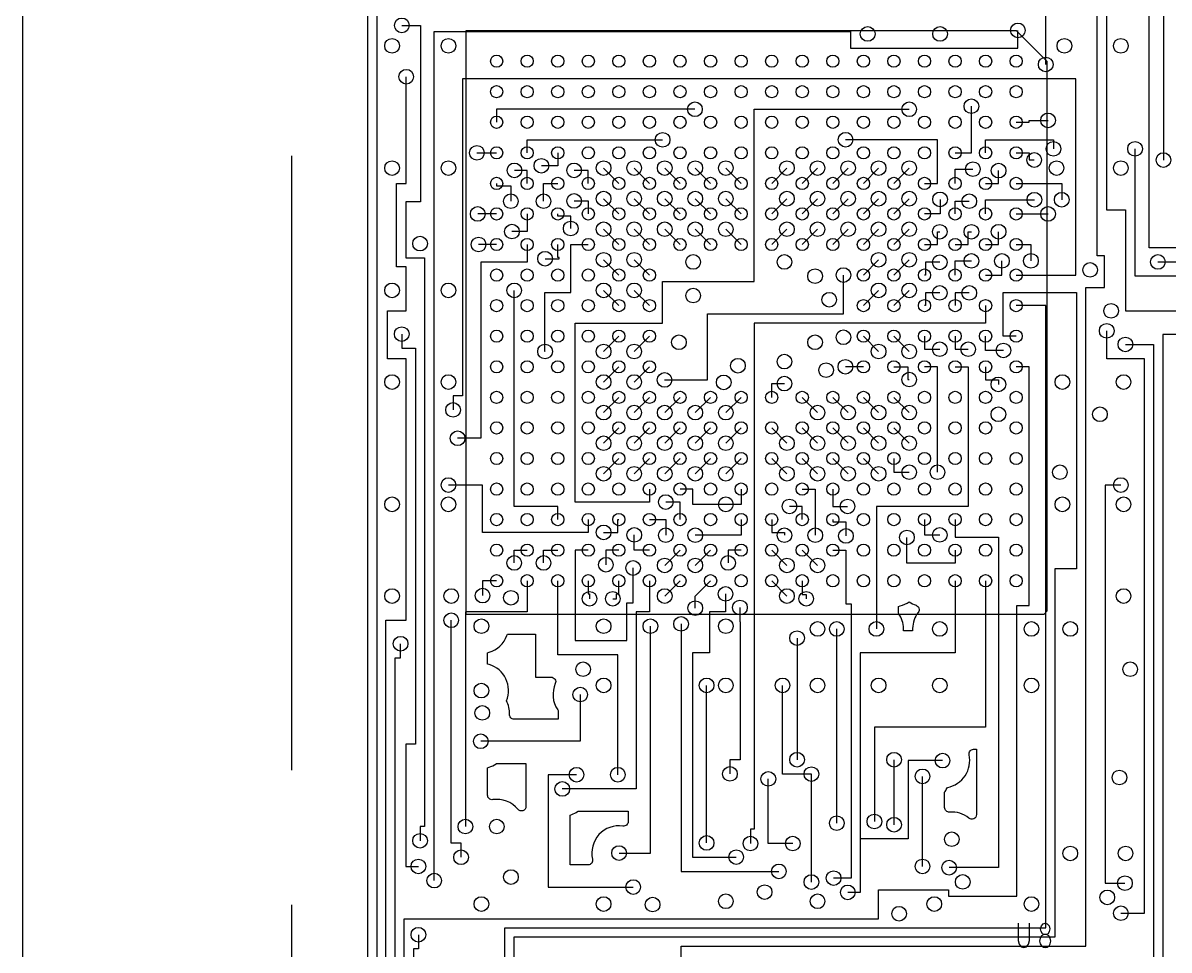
# Model space of a CAD drawing. Extents: x -56 to 56, y -64 to 41.
# Drawn here: x -55 to -17.5, y -13.58 to 16.75 of the extents above; entities that cross this region are included whole.
import ezdxf

# ---------------------------------------------------------------- set-up
doc = ezdxf.new("R2010")
doc.units = 0
doc.layers.get('0').update_dxf_attribs({"linetype": 'CONTINUOUS'})
doc.layers.add('art', color=5, linetype='CONTINUOUS')
doc.layers.add('tap', color=9, linetype='CONTINUOUS')

# ---------------------------------------------------------------- blocks, each defined once
blk = doc.blocks.new('D12')
blk.add_circle((0, 0), 0.2)
blk = doc.blocks.new('D13')
blk.add_circle((0, 0), 0.24)

msp = doc.modelspace()

# ---------------------------------------------------------------- linework, layer by layer
at = {"layer": 'art', "color": 3}
for points in [[(-55, 40), (55, 40), (55, -60), (-55, -60), (-55, 40)], [(-26.62, 31.73), (-26.62, 30.1172), (-19.383, 30.1172), (-19.383, 20.395), (-19.5416, 20.395), (-19.5416, 10.6344), (-18.9284, 10.6344), (-18.9284, 7.325), (-16.0033, 7.325), (-16.0033, 5.933)], [(-20.27, 31.73), (-20.27, 30.7172), (-17.6816, 30.7172), (-17.6816, 12.2625)], [(-10.5, 5.5), (-11.075, 5.5), (-11.075, 4.075), (-14.3934, 4.075), (-14.3934, 9.395), (-18.1466, 9.395), (-18.1466, 29.3522)], [(-19.848, 27.4322), (-19.848, 28.452), (-38.7239, 28.452), (-39.767, 27.4089), (-39.767, 22.7958), (-43.725, 18.8378), (-43.725, -36.3884), (-42.4889, -36.3884)], [(-33.465, -13.9517), (-33.465, -13.4584), (-20.2228, -13.4584), (-20.2228, 8.0956), (-19.6131, 8.0956), (-19.6131, 9.1344), (-19.848, 9.1344), (-19.848, 23.65)], [(-21.535, 15.39), (-21.535, 17.5416), (-43.425, 17.5416), (-43.425, -35.3884), (-42.4889, -35.3884)], [(-42.6015, 16.6694), (-41.9934, 16.6694), (-41.9934, 10.895), (-42.4716, 10.895), (-42.4716, 9.065), (-41.8584, 9.065), (-41.8584, -9.5416), (-42.0066, -9.5416), (-42.0066, -10.0066)], [(-41.5416, -11.3116), (-41.5416, 16.465), (-27.9249, 16.465), (-27.9249, 15.925), (-22.4455, 15.925), (-22.4455, 16.5044)], [(-39.5, -27.5), (-40.3116, -27.5), (-40.3116, -28.1369), (-41.5416, -28.1369), (-41.5416, -27.31), (-43.125, -27.31), (-43.125, -2.7934), (-42.4584, -2.7934), (-42.4584, 5.765), (-43.0716, 5.765), (-43.0716, 7.3344), (-42.4584, 7.3344), (-42.4584, 8.765), (-42.7716, 8.765), (-42.7716, 11.495), (-42.4584, 11.495), (-42.4584, 14.99)], [(-22.5, 8.5), (-20.5463, 8.5), (-20.5463, 14.925), (-40.6116, 14.925), (-40.6116, 4.555), (-40.9266, 4.555), (-40.9266, 4.09)], [(-33.01, 13.925), (-39.5, 13.925), (-39.5, 13.5)], [(-34.5, 1.5), (-34.5, 1.075), (-36.925, 1.075), (-36.925, 6.925), (-34.075, 6.925), (-34.075, 8.295), (-31.075, 8.295), (-31.075, 13.925), (-26, 13.925)], [(-24.5, 12.5), (-23.9649, 12.5), (-23.9649, 14.025)], [(-22.5, 13.5), (-22.075, 13.5), (-22.075, 13.56), (-21.4591, 13.56)], [(-38.5, 12.5), (-38.5, 12.925), (-34.07, 12.925)], [(-25.5, 11.5), (-25.075, 11.5), (-25.075, 12.93), (-28.0828, 12.93)], [(-23.5, 12.5), (-23.5, 12.925), (-21.28, 12.925), (-21.28, 12.63)], [(-40.1466, 12.5), (-39.5, 12.5)], [(-37.5, 12.5), (-37.5, 12.075), (-38.035, 12.075)], [(-22.5, 12.5), (-22.075, 12.5), (-22.075, 12.265), (-21.91, 12.265)], [(-11.4824, -9.4117), (-11.4824, -6.9265), (-12.535, -6.9265), (-12.535, -3.9349), (-14.9934, -3.9349), (-14.9934, 8.465), (-18.6116, 8.465), (-18.6116, 12.63)], [(-38.5, 11.5), (-38.5, 11.925), (-38.9172, 11.925)], [(-36.5, 11.5), (-36.5, 11.925), (-36.9639, 11.925)], [(-36, 12), (-35.5, 11.5)], [(-35, 12), (-34.5, 11.5)], [(-34, 12), (-33.5, 11.5)], [(-33, 12), (-32.5, 11.5)], [(-32, 12), (-31.5, 11.5)], [(-30, 12), (-30.5, 11.5)], [(-29, 12), (-29.5, 11.5)], [(-28, 12), (-28.5, 11.5)], [(-27, 12), (-27.5, 11.5)], [(-26, 12), (-26.5, 11.5)], [(-24.5, 11.5), (-24.5, 11.965), (-23.9172, 11.965)], [(-23.5, 11.5), (-23.075, 11.5), (-23.075, 11.9172)], [(-39.5, 11.5), (-39.5, 11.425), (-39.035, 11.425), (-39.035, 10.9172)], [(-37.965, 10.9172), (-37.965, 11.5), (-37.5, 11.5)], [(-22.5, 11.5), (-21.0113, 11.5), (-21.0113, 10.965)], [(-36.9649, 10.925), (-36.5, 10.925), (-36.5, 10.5)], [(-36, 11), (-35.5, 10.5)], [(-35, 11), (-34.5, 10.5)], [(-34, 11), (-33.5, 10.5)], [(-33, 11), (-32.5, 10.5)], [(-32, 11), (-31.5, 10.5)], [(-30, 11), (-30.5, 10.5)], [(-29, 11), (-29.5, 10.5)], [(-28, 11), (-28.5, 10.5)], [(-27, 11), (-27.5, 10.5)], [(-26, 11), (-26.5, 10.5)], [(-24.992, 10.9761), (-24.992, 10.5), (-25.5, 10.5)], [(-24.5, 10.5), (-24.5, 10.9172), (-24.035, 10.9172)], [(-23.5, 10.5), (-23.5, 10.965), (-21.9054, 10.965)], [(-39.5, 10.5), (-40.1183, 10.5)], [(-38.5, 10.5), (-38.5, 9.925), (-39, 9.925)], [(-37.075, 10.0239), (-37.075, 10.425), (-37.5, 10.425), (-37.5, 10.5)], [(-22.5, 10.5), (-21.4568, 10.5)], [(-36, 10), (-35.5, 9.5)], [(-35, 10), (-34.5, 9.5)], [(-34, 10), (-33.5, 9.5)], [(-33, 10), (-32.5, 9.5)], [(-32, 10), (-31.5, 9.5)], [(-30, 10), (-30.5, 9.5)], [(-29, 10), (-29.5, 9.5)], [(-28, 10), (-28.5, 9.5)], [(-27, 10), (-27.5, 9.5)], [(-26, 10), (-26.5, 9.5)], [(-25.5, 9.5), (-25.075, 9.5), (-25.075, 9.9172), (-25, 9.9172)], [(-24.5, 9.5), (-24.075, 9.5), (-24.075, 9.9172), (-23.965, 9.9172)], [(-23.5, 9.5), (-23.075, 9.5), (-23.075, 9.9192)], [(-38.5, 9.5), (-38.5, 8.925), (-40.0116, 8.925), (-40.0116, 3.16), (-40.7766, 3.16)], [(-39.5, 9.5), (-40.0918, 9.5)], [(-37.9174, 6), (-37.925, 6), (-37.925, 7.925), (-37.075, 7.925), (-37.075, 9.5), (-36.5, 9.5)], [(-37.9172, 9.0351), (-37.4522, 9.0351), (-37.4522, 9.075), (-37.5, 9.075), (-37.5, 9.5)], [(-22.5, 9.5), (-22.0178, 9.5), (-22.0178, 8.9657)], [(-36, 9), (-35.5, 8.5)], [(-35, 9), (-34.5, 8.5)], [(-27, 9), (-27.5, 8.5)], [(-26, 9), (-26.5, 8.5)], [(-25, 8.9172), (-25.465, 8.9172), (-25.465, 8.5), (-25.5, 8.5)], [(-24.5, 8.5), (-24.5, 8.965), (-23.9649, 8.965)], [(-23.5, 8.5), (-22.9649, 8.5), (-22.9649, 8.965)], [(-17.8634, 8.93), (-16.1683, 8.93)], [(-34.005, 5.07), (-32.605, 5.07), (-32.605, 7.23), (-28.1529, 7.23), (-28.1529, 8.5001)], [(-22.5, 6.5), (-22.925, 6.5), (-22.925, 7.925), (-20.5228, 7.925), (-20.5228, -1.1116), (-21.235, -1.1116), (-21.235, -13.1584), (-38.935, -13.1584), (-38.935, -15.075), (-41.625, -15.075), (-41.625, -23.035), (-40.09, -23.035)], [(-37.5, 0.5), (-37.5, 0.925), (-38.925, 0.925), (-38.925, 8)], [(-36, 8), (-35.5, 7.5)], [(-35, 8), (-34.5, 7.5)], [(-27, 8), (-27.5, 7.5)], [(-26, 8), (-26.5, 7.5)], [(-25, 7.9172), (-25.465, 7.9172), (-25.465, 7.5), (-25.5, 7.5)], [(-24.035, 7.9172), (-24.5, 7.9172), (-24.5, 7.5)], [(-39.5, -23.5), (-41.925, -23.5), (-41.925, -14.475), (-39.235, -14.475), (-39.235, -12.8584), (-21.535, -12.8584), (-21.535, 7.5), (-22.5, 7.5)], [(-23.5, 7.5), (-23.5, 6.93), (-31.075, 6.93), (-31.075, -9.6316), (-31.1956, -9.6316), (-31.1956, -10.0966)], [(-42.6066, 6.5694), (-42.6066, 6.1044), (-42.1584, 6.1044), (-42.1584, -6.8416), (-42.4716, -6.8416), (-42.4716, -10.8466), (-42.06, -10.8466)], [(-36, 6), (-35.5, 6.5)], [(-35, 6), (-34.5, 6.5)], [(-27, 6), (-27.5, 6.5)], [(-26, 6), (-26.5, 6.5)], [(-25.5, 6.5), (-25.5, 6.075), (-25, 6.075)], [(-24.5, 6.5), (-24.5, 6.075), (-24.07, 6.075)], [(-22.9173, 6.035), (-23.5, 6.035), (-23.5, 6.5)], [(-19.0736, -12.3766), (-18.3056, -12.3766), (-18.3056, 5.765), (-19.5386, 5.765), (-19.5386, 6.6755)], [(-16.6334, 6.56), (-17.7056, 6.56), (-17.7056, -21.44)], [(-18.9284, 6.23), (-18.0056, 6.23), (-18.0056, -20.675), (-18.3116, -20.675), (-18.3116, -24.635), (-18.2215, -24.635), (-18.2215, -27.8201), (-16.3869, -27.8201), (-16.3869, -29.075), (-10.5, -29.075), (-10.5, -29.5)], [(-39.5, -25.5), (-40.6115, -25.5), (-40.6115, -24.7555), (-42.525, -24.7555), (-42.525, -12.5584), (-27.005, -12.5584), (-27.005, -11.6116), (-24.7145, -11.6116), (-24.7145, -11.8165), (-22.475, -11.8165), (-22.475, -2.3116), (-22.075, -2.3116), (-22.075, 5.5), (-22.5, 5.5)], [(-36, 5), (-35.5, 5.5)], [(-35, 5), (-34.5, 5.5)], [(-27.5, 5.5), (-28.09, 5.5)], [(-24.5, 5.5), (-24.075, 5.5), (-24.075, 0.925), (-27.075, 0.925), (-27.075, -3.0766)], [(-26.5, 5.5), (-26.05, 5.5), (-26.05, 5.0828), (-26, 5.0828)], [(-25.075, 2.05), (-25.075, 5.5), (-25.5, 5.5)], [(-23.5, 5.5), (-23.5, 5.075), (-23.0828, 5.075), (-23.0828, 4.925)], [(-30.5, 4.5), (-30.5, 4.95), (-30.0828, 4.95)], [(-36, 4), (-35.5, 4.5)], [(-35, 4), (-34.5, 4.5)], [(-34, 4), (-33.5, 4.5)], [(-33, 4), (-32.5, 4.5)], [(-32, 4), (-31.5, 4.5)], [(-29, 4), (-29.5, 4.5)], [(-28, 4), (-28.5, 4.5)], [(-27, 4), (-27.5, 4.5)], [(-26, 4), (-26.5, 4.5)], [(-36, 3), (-35.5, 3.5)], [(-35, 3), (-34.5, 3.5)], [(-34, 3), (-33.5, 3.5)], [(-33, 3), (-32.5, 3.5)], [(-32, 3), (-31.5, 3.5)], [(-30, 3), (-30.5, 3.5)], [(-29, 3), (-29.5, 3.5)], [(-28, 3), (-28.5, 3.5)], [(-27, 3), (-27.5, 3.5)], [(-26, 3), (-26.5, 3.5)], [(-36, 2), (-35.5, 2.5)], [(-35, 2), (-34.5, 2.5)], [(-34, 2), (-33.5, 2.5)], [(-33, 2), (-32.5, 2.5)], [(-32, 2), (-31.5, 2.5)], [(-30, 2), (-30.5, 2.5)], [(-29, 2), (-29.5, 2.5)], [(-28, 2), (-28.5, 2.5)], [(-27, 2), (-27.5, 2.5)], [(-26.5, 2.5), (-26.5, 2.05), (-26, 2.05)], [(-36.5, 0.5), (-36.5, 0.075), (-39.9605, 0.075), (-39.9605, 1.63), (-41.0766, 1.63)], [(-19.0766, 1.63), (-19.587, 1.63), (-19.587, -11.3941), (-18.9414, -11.3941)], [(-32, 1), (-33.075, 1), (-33.075, 1.5), (-33.5, 1.5)], [(-31.5, 1.5), (-31.5, 1), (-32, 1)], [(-29.5, 1.5), (-29.075, 1.5), (-29.075, -0.01)], [(-28.5, 1.5), (-28.5, 0.93), (-28.0175, 0.93)], [(-33.5, 0.5), (-33.5, 1.075), (-33.965, 1.075)], [(-29.5, 0.5), (-29.5, 0.93), (-29.9172, 0.93)], [(-36, 0.0828), (-35.535, 0.0828), (-35.535, 0.5), (-35.5, 0.5)], [(-34.5, 0.5), (-33.9649, 0.5), (-33.9649, -0.01)], [(-31.5, 0.5), (-31.5, -0.01), (-33.0001, -0.01)], [(-30.5, 0.5), (-30.5, 0.075), (-30.0828, 0.075), (-30.0828, -0.01)], [(-28.5, 0.5), (-28.5, 0.43), (-28.07, 0.43), (-28.07, -0.035)], [(-25.5, 0.5), (-25.5, 0), (-25, 0)], [(-24.5, 0.5), (-24.5, -0.075), (-23.075, -0.075), (-23.075, -10.8865), (-24.695, -10.8865)], [(-34.5, -0.5), (-34.995, -0.5), (-34.995, 0)], [(-24.5, -0.5), (-24.5, -0.925), (-26.075, -0.925), (-26.075, -0.0828)], [(-38.925, -0.9172), (-38.925, -0.5), (-38.5, -0.5)], [(-37.9649, -0.9172), (-37.9649, -0.5), (-37.5, -0.5)], [(-36.5, -0.5), (-36.925, -0.5), (-36.925, -3.4515), (-35.2351, -3.4515), (-35.2351, -2.2215), (-35.035, -2.2215), (-35.035, -1.0828)], [(-35.5, -0.5), (-35.925, -0.5), (-35.925, -0.9761)], [(-34, -1), (-33.5, -0.5)], [(-33, -1), (-32.5, -0.5)], [(-31.5, -0.5), (-31.925, -0.5), (-31.925, -0.9172)], [(-30, -1), (-30.5, -0.5)], [(-29, -1), (-29.5, -0.5)], [(-28.5, -0.5), (-28.075, -0.5), (-28.075, -2.2549), (-27.905, -2.2549), (-27.905, -11.2291), (-28.475, -11.2291)], [(-38.5, -1.5), (-38.5, -2.5215), (-40.5215, -2.5215), (-40.5215, -9.5416)], [(-39.5, -1.5), (-39.9606, -1.5), (-39.9606, -1.9869)], [(-35.535, -7.8465), (-35.535, -3.9284), (-37.5, -3.9284), (-37.5, -1.5)], [(-34.5, -1.5), (-34.5, -2.5215), (-34.9351, -2.5215), (-34.9351, -8.3116), (-37.3506, -8.3116)], [(-36.5, -1.5), (-36.5, -1.925), (-36.46, -1.925), (-36.46, -2.09)], [(-35.7001, -2.09), (-35.575, -2.09), (-35.575, -1.925), (-35.5, -1.925), (-35.5, -1.5)], [(-34, -2), (-33.5, -1.5)], [(-33, -2.395), (-33, -2), (-32.5, -1.5)], [(-30, -2), (-30.5, -1.5)], [(-29.5, -1.5), (-29.5, -1.95), (-29.37, -1.95), (-29.37, -2.09)], [(-24.5, -1.5), (-24.5, -3.8584), (-27.605, -3.8584), (-27.605, -9.9466)], [(-23.5, -1.5), (-23.5, -6.2885), (-27.14, -6.2885), (-27.14, -9.3766)], [(-32.01, -1.93), (-32.01, -2.5215), (-32.535, -2.5215), (-32.535, -3.8584), (-33.095, -3.8584), (-33.095, -10.5421), (-31.6606, -10.5421)], [(-31.54, -2.3755), (-31.54, -2.8405), (-31.535, -2.8405), (-31.535, -7.3534), (-31.865, -7.3534), (-31.865, -7.8184)], [(-40.665, -10.5466), (-40.665, -10.0816), (-40.9865, -10.0816), (-40.9865, -2.7934)], [(-35.4956, -10.4071), (-34.4701, -10.4071), (-34.4701, -2.9865)], [(-33.465, -2.9118), (-33.465, -11.0071), (-30.2656, -11.0071)], [(-28.37, -9.4308), (-28.37, -3.0766)], [(-40.9266, -26.49), (-42.825, -26.49), (-42.825, -4.0234), (-42.6417, -4.0234), (-42.6417, -3.5584)], [(-29.6694, -3.3766), (-29.6694, -7.3534)], [(-36.765, -5.2234), (-36.765, -6.7534), (-40.0184, -6.7534)], [(-32.63, -10.0771), (-32.63, -4.9234)], [(-29.2006, -7.8255), (-30.145, -7.8255), (-30.145, -4.9234)], [(-24.9101, -7.3833), (-26.0306, -7.3833), (-26.0306, -9.9466), (-27.605, -9.9466)], [(-26.4956, -9.4816), (-26.4956, -7.3535)], [(-36.8856, -7.8466), (-37.8156, -7.8466), (-37.8156, -11.5215), (-35.0306, -11.5215)], [(-29.2006, -11.3565), (-29.2006, -7.8255)], [(-29.8104, -10.0966), (-30.61, -10.0966), (-30.61, -7.9825)], [(-25.5656, -10.8466), (-25.5656, -7.9008)], [(-27.605, -9.9466), (-27.605, -11.6941), (-28.01, -11.6941)], [(-42.06, -13.08), (-42.06, -13.545), (-42.225, -13.545), (-42.225, -24.075), (-36.5, -24.075), (-36.5, -24.5)]]:
    msp.add_lwpolyline(points, dxfattribs=at)
at = {"layer": 'art', "color": 5}
for points in [[(-21.5, 15.5), (-21.5, -2.5), (-21.6, -2.6), (-40.5, -2.6), (-40.5, 16.5), (-22.5, 16.5), (-21.5, 15.5)], [(-22.4333, -12.7), (-22.4333, -13.2733), (-22.4, -13.3934), (-22.3333, -13.4733), (-22.25, -13.5), (-22.1667, -13.4733), (-22.1, -13.3934), (-22.0667, -13.2733), (-22.0667, -12.7)], [(-21.55, -13.5), (-21.4917, -13.4867), (-21.425, -13.4467), (-21.3833, -13.38), (-21.3667, -13.2867), (-21.3833, -13.1934), (-21.4333, -13.1133), (-21.5083, -13.0733), (-21.5917, -13.0733), (-21.6417, -13.0467), (-21.6833, -12.98), (-21.7, -12.8867), (-21.675, -12.7933), (-21.6167, -12.7267), (-21.55, -12.7), (-21.4833, -12.7267), (-21.425, -12.7933), (-21.4, -12.8867), (-21.4167, -12.98), (-21.4583, -13.0467), (-21.5083, -13.0733), (-21.5917, -13.0733), (-21.6667, -13.1133), (-21.7167, -13.1934), (-21.7333, -13.2867), (-21.7167, -13.38), (-21.675, -13.4467), (-21.6083, -13.4867), (-21.55, -13.5)]]:
    msp.add_lwpolyline(points, dxfattribs=at)
at = {"layer": 'art', "color": 3}
for points in [[(-26.1836, -3.1332), (-26.185, -3.0596), (-26.185, -3.0596), (-26.185, -3.0596, 0.144569), (-26.337, -2.5788), (-26.3498, -2.5598), (-26.3498, -2.3389), (-26.2931, -2.3246), (-26.2931, -2.3246), (-26.2931, -2.3246, 0.096009), (-26, -2.1876), (-26, -2.1876), (-26, -2.1876, 0.074136), (-25.7777, -2.3036), (-25.7777, -2.3036), (-25.7777, -2.3036, -0.511143), (-25.7075, -2.5364), (-25.7075, -2.5364), (-25.7075, -2.5364, 0.159584), (-25.89, -3.0596), (-25.8914, -3.1332), (-26.1836, -3.1332)], [(-38.9316, -6.0282), (-38.9316, -6.0282), (-38.9316, -6.0282, -0.429798), (-39.0814, -5.8703), (-39.0814, -5.8703), (-39.0814, -5.8703, 0.129747), (-39.1741, -5.4255), (-39.1741, -5.4255), (-39.1741, -5.4255, 0.440662), (-39.743, -4.2411), (-39.7963, -4.225), (-39.7963, -3.8549), (-39.743, -3.8388), (-39.743, -3.8388), (-39.743, -3.8388, 0.234993), (-39.1652, -3.2957), (-39.1471, -3.2467), (-38.2252, -3.2467), (-38.2252, -4.6536), (-37.7167, -4.6536), (-37.7167, -4.6536), (-37.7167, -4.6536, -0.54171), (-37.5795, -4.8641), (-37.5795, -4.8641), (-37.5795, -4.8641, 0.257712), (-37.503, -5.7212), (-37.4902, -5.7402), (-37.4902, -6.0282), (-38.9316, -6.0282)], [(-23.8002, -9.1504), (-23.8002, -9.1504), (-23.8002, -9.1504, -0.632115), (-24.045, -9.2666), (-24.045, -9.2666), (-24.045, -9.2666, 0.193319), (-24.6785, -9.0691), (-24.6785, -9.0691), (-24.6785, -9.0691, -0.437668), (-24.8404, -8.9196), (-24.8404, -8.4176), (-24.8276, -8.3986), (-24.8276, -8.3986), (-24.8276, -8.3986, 0.044828), (-24.7507, -8.2591), (-24.7507, -8.2591), (-24.7507, -8.2591, 0.423806), (-24.04, -7.1954), (-24.04, -7.1954), (-24.04, -7.1954, -0.478188), (-23.8933, -7.0137), (-23.8002, -7.0137), (-23.8002, -9.1504)], [(-38.5408, -8.8826), (-38.5408, -8.8826), (-38.5408, -8.8826, -0.704818), (-38.8069, -8.9776), (-38.8069, -8.9776), (-38.8069, -8.9776, 0.263356), (-39.6246, -8.6608), (-39.6246, -8.6608), (-39.6246, -8.6608, -0.457354), (-39.7963, -8.5124), (-39.7963, -7.6172), (-39.7444, -7.6004), (-39.7444, -7.6004), (-39.7444, -7.6004, 0.07026), (-39.5206, -7.4914), (-39.5016, -7.4786), (-38.5408, -7.4786), (-38.5408, -8.8826)], [(-37.0904, -10.7963), (-37.0904, -9.1645), (-37.0414, -9.1464), (-37.0414, -9.1464), (-37.0414, -9.1464, 0.059745), (-36.8528, -9.0496), (-36.8338, -9.0368), (-35.1953, -9.0368), (-35.1953, -9.3778), (-35.1953, -9.3778), (-35.1953, -9.3778, -0.457408), (-35.367, -9.5262), (-35.367, -9.5262), (-35.367, -9.5262, 0.529482), (-36.3619, -10.6118), (-36.3619, -10.6118), (-36.3619, -10.6118, -0.483932), (-36.5079, -10.7963), (-37.0904, -10.7963)]]:
    msp.add_lwpolyline(points, format="xyb", dxfattribs=at)
at = {"layer": 'tap', "color": 9}
for points in [[(-46.2, -7.7), (-46.2, 12.4)], [(-46.2, -32.3), (-46.2, -12.1)]]:
    msp.add_lwpolyline(points, dxfattribs=at)

# ---------------------------------------------------------------- block references
at = {"layer": 'art'}
for name, p in [('D13', (-42.6015, 16.6694)), ('D13', (-27.3597, 16.39)), ('D13', (-24.992, 16.39)), ('D13', (-22.4455, 16.5044)), ('D13', (-42.9234, 16)), ('D13', (-41.0766, 16)), ('D13', (-20.9234, 16)), ('D13', (-19.0766, 16)), ('D12', (-39.5, 15.5)), ('D12', (-38.5, 15.5)), ('D12', (-37.5, 15.5)), ('D12', (-36.5, 15.5)), ('D12', (-35.5, 15.5)), ('D12', (-34.5, 15.5)), ('D12', (-33.5, 15.5)), ('D12', (-32.5, 15.5)), ('D12', (-31.5, 15.5)), ('D12', (-30.5, 15.5)), ('D12', (-29.5, 15.5)), ('D12', (-28.5, 15.5)), ('D12', (-27.5, 15.5)), ('D12', (-26.5, 15.5)), ('D12', (-25.5, 15.5)), ('D12', (-24.5, 15.5)), ('D12', (-23.5, 15.5)), ('D12', (-22.5, 15.5)), ('D13', (-21.535, 15.39)), ('D13', (-42.4584, 14.99)), ('D12', (-39.5, 14.5)), ('D12', (-38.5, 14.5)), ('D12', (-37.5, 14.5)), ('D12', (-36.5, 14.5)), ('D12', (-35.5, 14.5)), ('D12', (-34.5, 14.5)), ('D12', (-33.5, 14.5)), ('D12', (-32.5, 14.5)), ('D12', (-31.5, 14.5)), ('D12', (-30.5, 14.5)), ('D12', (-29.5, 14.5)), ('D12', (-28.5, 14.5)), ('D12', (-27.5, 14.5)), ('D12', (-26.5, 14.5)), ('D12', (-25.5, 14.5)), ('D12', (-24.5, 14.5)), ('D12', (-23.5, 14.5)), ('D12', (-22.5, 14.5)), ('D13', (-23.9649, 14.025)), ('D13', (-33.01, 13.925)), ('D13', (-26, 13.925)), ('D12', (-39.5, 13.5)), ('D12', (-38.5, 13.5)), ('D12', (-37.5, 13.5)), ('D12', (-36.5, 13.5)), ('D12', (-35.5, 13.5)), ('D12', (-34.5, 13.5)), ('D12', (-33.5, 13.5)), ('D12', (-32.5, 13.5)), ('D12', (-31.5, 13.5)), ('D12', (-30.5, 13.5)), ('D12', (-29.5, 13.5)), ('D12', (-28.5, 13.5)), ('D12', (-27.5, 13.5)), ('D12', (-26.5, 13.5)), ('D12', (-25.5, 13.5)), ('D12', (-24.5, 13.5)), ('D12', (-23.5, 13.5)), ('D12', (-22.5, 13.5)), ('D13', (-21.4591, 13.56)), ('D13', (-34.07, 12.925)), ('D13', (-28.0828, 12.93)), ('D13', (-21.28, 12.63)), ('D13', (-18.6116, 12.63)), ('D13', (-40.1466, 12.5)), ('D12', (-39.5, 12.5)), ('D12', (-38.5, 12.5)), ('D12', (-37.5, 12.5)), ('D12', (-36.5, 12.5)), ('D12', (-35.5, 12.5)), ('D12', (-34.5, 12.5)), ('D12', (-33.5, 12.5)), ('D12', (-32.5, 12.5)), ('D12', (-31.5, 12.5)), ('D12', (-30.5, 12.5)), ('D12', (-29.5, 12.5)), ('D12', (-28.5, 12.5)), ('D12', (-27.5, 12.5)), ('D12', (-26.5, 12.5)), ('D12', (-25.5, 12.5)), ('D12', (-24.5, 12.5)), ('D12', (-23.5, 12.5)), ('D12', (-22.5, 12.5)), ('D13', (-21.91, 12.265)), ('D13', (-17.6816, 12.2625)), ('D13', (-42.9234, 12)), ('D13', (-41.0766, 12)), ('D13', (-38.9172, 11.925)), ('D13', (-38.035, 12.075)), ('D13', (-36.9639, 11.925)), ('D13', (-36, 12)), ('D13', (-35, 12)), ('D13', (-34, 12)), ('D13', (-33, 12)), ('D13', (-32, 12)), ('D13', (-30, 12)), ('D13', (-29, 12)), ('D13', (-28, 12)), ('D13', (-27, 12)), ('D13', (-26, 12)), ('D13', (-23.9172, 11.965)), ('D13', (-23.075, 11.9172)), ('D13', (-21.18, 12)), ('D13', (-19.0766, 12)), ('D12', (-39.5, 11.5)), ('D12', (-38.5, 11.5)), ('D12', (-37.5, 11.5)), ('D12', (-36.5, 11.5)), ('D12', (-35.5, 11.5)), ('D12', (-34.5, 11.5)), ('D12', (-33.5, 11.5)), ('D12', (-32.5, 11.5)), ('D12', (-31.5, 11.5)), ('D12', (-30.5, 11.5)), ('D12', (-29.5, 11.5)), ('D12', (-28.5, 11.5)), ('D12', (-27.5, 11.5)), ('D12', (-26.5, 11.5)), ('D12', (-25.5, 11.5)), ('D12', (-24.5, 11.5)), ('D12', (-23.5, 11.5)), ('D12', (-22.5, 11.5)), ('D13', (-39.035, 10.9172)), ('D13', (-37.965, 10.9172)), ('D13', (-36.9649, 10.925)), ('D13', (-36, 11)), ('D13', (-35, 11)), ('D13', (-34, 11)), ('D13', (-33, 11)), ('D13', (-32, 11)), ('D13', (-30, 11)), ('D13', (-29, 11)), ('D13', (-28, 11)), ('D13', (-27, 11)), ('D13', (-26, 11)), ('D13', (-24.992, 10.9761)), ('D13', (-24.035, 10.9172)), ('D13', (-21.9054, 10.965)), ('D13', (-21.0113, 10.965)), ('D13', (-40.1183, 10.5)), ('D12', (-39.5, 10.5)), ('D12', (-38.5, 10.5)), ('D12', (-37.5, 10.5)), ('D12', (-36.5, 10.5)), ('D12', (-35.5, 10.5)), ('D12', (-34.5, 10.5)), ('D12', (-33.5, 10.5)), ('D12', (-32.5, 10.5)), ('D12', (-31.5, 10.5)), ('D12', (-30.5, 10.5)), ('D12', (-29.5, 10.5)), ('D12', (-28.5, 10.5)), ('D12', (-27.5, 10.5)), ('D12', (-26.5, 10.5)), ('D12', (-25.5, 10.5)), ('D12', (-24.5, 10.5)), ('D12', (-23.5, 10.5)), ('D12', (-22.5, 10.5)), ('D13', (-21.4568, 10.5)), ('D13', (-39, 9.925)), ('D13', (-37.075, 10.0239)), ('D13', (-36, 10)), ('D13', (-35, 10)), ('D13', (-34, 10)), ('D13', (-33, 10)), ('D13', (-32, 10)), ('D13', (-30, 10)), ('D13', (-29, 10)), ('D13', (-28, 10)), ('D13', (-27, 10)), ('D13', (-26, 10)), ('D13', (-25, 9.9172)), ('D13', (-23.965, 9.9172)), ('D13', (-23.075, 9.9192)), ('D13', (-42.0066, 9.53)), ('D13', (-40.0918, 9.5)), ('D12', (-39.5, 9.5)), ('D12', (-38.5, 9.5)), ('D12', (-37.5, 9.5)), ('D12', (-36.5, 9.5)), ('D12', (-35.5, 9.5)), ('D12', (-34.5, 9.5)), ('D12', (-33.5, 9.5)), ('D12', (-32.5, 9.5)), ('D12', (-31.5, 9.5)), ('D12', (-30.5, 9.5)), ('D12', (-29.5, 9.5)), ('D12', (-28.5, 9.5)), ('D12', (-27.5, 9.5)), ('D12', (-26.5, 9.5)), ('D12', (-25.5, 9.5)), ('D12', (-24.5, 9.5)), ('D12', (-23.5, 9.5)), ('D12', (-22.5, 9.5)), ('D13', (-37.9172, 9.0351)), ('D13', (-36, 9)), ('D13', (-35, 9)), ('D13', (-33.07, 8.93)), ('D13', (-30.0828, 8.93)), ('D13', (-27, 9)), ('D13', (-26, 9)), ('D13', (-25, 8.9172)), ('D13', (-23.9649, 8.965)), ('D13', (-22.9649, 8.965)), ('D13', (-22.0178, 8.9657)), ('D13', (-17.8634, 8.93)), ('D12', (-39.5, 8.5)), ('D12', (-38.5, 8.5)), ('D12', (-37.5, 8.5)), ('D12', (-36.5, 8.5)), ('D12', (-35.5, 8.5)), ('D12', (-34.5, 8.5)), ('D13', (-29.0828, 8.465)), ('D13', (-28.1529, 8.5001)), ('D12', (-27.5, 8.5)), ('D12', (-26.5, 8.5)), ('D12', (-25.5, 8.5)), ('D12', (-24.5, 8.5)), ('D12', (-23.5, 8.5)), ('D12', (-22.5, 8.5)), ('D13', (-20.0813, 8.6694)), ('D13', (-42.9234, 8)), ('D13', (-41.0766, 8)), ('D13', (-38.925, 8)), ('D13', (-36, 8)), ('D13', (-35, 8)), ('D13', (-33.07, 7.83)), ('D13', (-28.6179, 7.695)), ('D13', (-27, 8)), ('D13', (-26, 8)), ('D13', (-25, 7.9172)), ('D13', (-24.035, 7.9172)), ('D12', (-39.5, 7.5)), ('D12', (-38.5, 7.5)), ('D12', (-37.5, 7.5)), ('D12', (-36.5, 7.5)), ('D12', (-35.5, 7.5)), ('D12', (-34.5, 7.5)), ('D12', (-27.5, 7.5)), ('D12', (-26.5, 7.5)), ('D12', (-25.5, 7.5)), ('D12', (-24.5, 7.5)), ('D12', (-23.5, 7.5)), ('D12', (-22.5, 7.5)), ('D13', (-19.3934, 7.3306)), ('D13', (-42.6066, 6.5694)), ('D13', (-19.5386, 6.6755)), ('D12', (-39.5, 6.5)), ('D12', (-38.5, 6.5)), ('D12', (-37.5, 6.5)), ('D12', (-36.5, 6.5)), ('D12', (-35.5, 6.5)), ('D12', (-34.5, 6.5)), ('D13', (-33.535, 6.3)), ('D13', (-29.0828, 6.3)), ('D13', (-28.1528, 6.465)), ('D12', (-27.5, 6.5)), ('D12', (-26.5, 6.5)), ('D12', (-25.5, 6.5)), ('D12', (-24.5, 6.5)), ('D12', (-23.5, 6.5)), ('D12', (-22.5, 6.5)), ('D13', (-18.9284, 6.23)), ('D13', (-37.9174, 6)), ('D13', (-36, 6)), ('D13', (-35, 6)), ('D13', (-27, 6)), ('D13', (-26, 6)), ('D13', (-25, 6.075)), ('D13', (-24.07, 6.075)), ('D13', (-22.9173, 6.035)), ('D12', (-39.5, 5.5)), ('D12', (-38.5, 5.5)), ('D12', (-37.5, 5.5)), ('D12', (-36.5, 5.5)), ('D12', (-35.5, 5.5)), ('D12', (-34.5, 5.5)), ('D13', (-31.605, 5.535)), ('D13', (-30.0828, 5.6701)), ('D13', (-28.72, 5.39)), ('D13', (-28.09, 5.5)), ('D12', (-27.5, 5.5)), ('D12', (-26.5, 5.5)), ('D12', (-25.5, 5.5)), ('D12', (-24.5, 5.5)), ('D12', (-23.5, 5.5)), ('D12', (-22.5, 5.5)), ('D13', (-34.005, 5.07)), ('D13', (-26, 5.0828)), ('D13', (-42.9234, 5)), ('D13', (-41.0766, 5)), ('D13', (-36, 5)), ('D13', (-35, 5)), ('D13', (-32.07, 4.99)), ('D13', (-30.0828, 4.95)), ('D13', (-23.0828, 4.925)), ('D13', (-20.9878, 5)), ('D13', (-18.9865, 5)), ('D12', (-39.5, 4.5)), ('D12', (-38.5, 4.5)), ('D12', (-37.5, 4.5)), ('D12', (-36.5, 4.5)), ('D12', (-35.5, 4.5)), ('D12', (-34.5, 4.5)), ('D12', (-33.5, 4.5)), ('D12', (-32.5, 4.5)), ('D12', (-31.5, 4.5)), ('D12', (-30.5, 4.5)), ('D12', (-29.5, 4.5)), ('D12', (-28.5, 4.5)), ('D12', (-27.5, 4.5)), ('D12', (-26.5, 4.5)), ('D12', (-25.5, 4.5)), ('D12', (-24.5, 4.5)), ('D12', (-23.5, 4.5)), ('D12', (-22.5, 4.5)), ('D13', (-40.9266, 4.09)), ('D13', (-36, 4)), ('D13', (-35, 4)), ('D13', (-34, 4)), ('D13', (-33, 4)), ('D13', (-32, 4)), ('D13', (-29, 4)), ('D13', (-28, 4)), ('D13', (-27, 4)), ('D13', (-26, 4)), ('D13', (-23.0828, 3.9463)), ('D13', (-19.7578, 3.9463)), ('D13', (-40.7766, 3.16)), ('D12', (-39.5, 3.5)), ('D12', (-38.5, 3.5)), ('D12', (-37.5, 3.5)), ('D12', (-36.5, 3.5)), ('D12', (-35.5, 3.5)), ('D12', (-34.5, 3.5)), ('D12', (-33.5, 3.5)), ('D12', (-32.5, 3.5)), ('D12', (-31.5, 3.5)), ('D12', (-30.5, 3.5)), ('D12', (-29.5, 3.5)), ('D12', (-28.5, 3.5)), ('D12', (-27.5, 3.5)), ('D12', (-26.5, 3.5)), ('D12', (-25.5, 3.5)), ('D12', (-24.5, 3.5)), ('D12', (-23.5, 3.5)), ('D12', (-22.5, 3.5)), ('D13', (-36, 3)), ('D13', (-35, 3)), ('D13', (-34, 3)), ('D13', (-33, 3)), ('D13', (-32, 3)), ('D13', (-30, 3)), ('D13', (-29, 3)), ('D13', (-28, 3)), ('D13', (-27, 3)), ('D13', (-26, 3)), ('D12', (-39.5, 2.5)), ('D12', (-38.5, 2.5)), ('D12', (-37.5, 2.5)), ('D12', (-36.5, 2.5)), ('D12', (-35.5, 2.5)), ('D12', (-34.5, 2.5)), ('D12', (-33.5, 2.5)), ('D12', (-32.5, 2.5)), ('D12', (-31.5, 2.5)), ('D12', (-30.5, 2.5)), ('D12', (-29.5, 2.5)), ('D12', (-28.5, 2.5)), ('D12', (-27.5, 2.5)), ('D12', (-26.5, 2.5)), ('D12', (-25.5, 2.5)), ('D12', (-24.5, 2.5)), ('D12', (-23.5, 2.5)), ('D12', (-22.5, 2.5)), ('D13', (-26, 2.05)), ('D13', (-25.075, 2.05)), ('D13', (-21.07, 2.05)), ('D13', (-36, 2)), ('D13', (-35, 2)), ('D13', (-34, 2)), ('D13', (-33, 2)), ('D13', (-32, 2)), ('D13', (-30, 2)), ('D13', (-29, 2)), ('D13', (-28, 2)), ('D13', (-27, 2)), ('D13', (-41.0766, 1.63)), ('D12', (-39.5, 1.5)), ('D12', (-38.5, 1.5)), ('D12', (-37.5, 1.5)), ('D12', (-36.5, 1.5)), ('D12', (-35.5, 1.5)), ('D12', (-34.5, 1.5)), ('D12', (-33.5, 1.5)), ('D12', (-32.5, 1.5)), ('D12', (-31.5, 1.5)), ('D12', (-30.5, 1.5)), ('D12', (-29.5, 1.5)), ('D12', (-28.5, 1.5)), ('D12', (-27.5, 1.5)), ('D12', (-26.5, 1.5)), ('D12', (-25.5, 1.5)), ('D12', (-24.5, 1.5)), ('D12', (-23.5, 1.5)), ('D12', (-22.5, 1.5)), ('D13', (-19.0766, 1.63)), ('D13', (-42.9234, 1)), ('D13', (-41.0766, 1)), ('D13', (-33.965, 1.075)), ('D13', (-32, 1)), ('D13', (-29.9172, 0.93)), ('D13', (-28.0175, 0.93)), ('D13', (-20.9878, 1)), ('D13', (-18.9865, 1)), ('D12', (-39.5, 0.5)), ('D12', (-38.5, 0.5)), ('D12', (-37.5, 0.5)), ('D12', (-36.5, 0.5)), ('D12', (-35.5, 0.5)), ('D12', (-34.5, 0.5)), ('D12', (-33.5, 0.5)), ('D12', (-32.5, 0.5)), ('D12', (-31.5, 0.5)), ('D12', (-30.5, 0.5)), ('D12', (-29.5, 0.5)), ('D12', (-28.5, 0.5)), ('D12', (-27.5, 0.5)), ('D12', (-26.5, 0.5)), ('D12', (-25.5, 0.5)), ('D12', (-24.5, 0.5)), ('D12', (-23.5, 0.5)), ('D12', (-22.5, 0.5)), ('D13', (-36, 0.0828)), ('D13', (-34.995, 0)), ('D13', (-33.9649, -0.01)), ('D13', (-33.0001, -0.01)), ('D13', (-30.0828, -0.01)), ('D13', (-29.075, -0.01)), ('D13', (-28.07, -0.035)), ('D13', (-26.075, -0.0828)), ('D13', (-25, 0)), ('D12', (-39.5, -0.5)), ('D12', (-38.5, -0.5)), ('D12', (-37.5, -0.5)), ('D12', (-36.5, -0.5)), ('D12', (-35.5, -0.5)), ('D12', (-34.5, -0.5)), ('D12', (-33.5, -0.5)), ('D12', (-32.5, -0.5)), ('D12', (-31.5, -0.5)), ('D12', (-30.5, -0.5)), ('D12', (-29.5, -0.5)), ('D12', (-28.5, -0.5)), ('D12', (-27.5, -0.5)), ('D12', (-26.5, -0.5)), ('D12', (-25.5, -0.5)), ('D12', (-24.5, -0.5)), ('D12', (-23.5, -0.5)), ('D12', (-22.5, -0.5)), ('D13', (-38.925, -0.9172)), ('D13', (-37.9649, -0.9172)), ('D13', (-35.925, -0.9761)), ('D13', (-31.925, -0.9172)), ('D13', (-35.035, -1.0828)), ('D13', (-34, -1)), ('D13', (-33, -1)), ('D13', (-30, -1)), ('D13', (-29, -1)), ('D12', (-39.5, -1.5)), ('D12', (-38.5, -1.5)), ('D12', (-37.5, -1.5)), ('D12', (-36.5, -1.5)), ('D12', (-35.5, -1.5)), ('D12', (-34.5, -1.5)), ('D12', (-33.5, -1.5)), ('D12', (-32.5, -1.5)), ('D12', (-31.5, -1.5)), ('D12', (-30.5, -1.5)), ('D12', (-29.5, -1.5)), ('D12', (-28.5, -1.5)), ('D12', (-27.5, -1.5)), ('D12', (-26.5, -1.5)), ('D12', (-25.5, -1.5)), ('D12', (-24.5, -1.5)), ('D12', (-23.5, -1.5)), ('D12', (-22.5, -1.5)), ('D13', (-42.9234, -2)), ('D13', (-40.9865, -2)), ('D13', (-39.9606, -1.9869)), ('D13', (-39.0306, -2.0565)), ('D13', (-36.46, -2.09)), ('D13', (-35.7001, -2.09)), ('D13', (-34, -2)), ('D13', (-32.01, -1.93)), ('D13', (-30, -2)), ('D13', (-29.37, -2.09)), ('D13', (-18.9865, -2)), ('D13', (-33, -2.395)), ('D13', (-31.54, -2.3755)), ('D13', (-40.9865, -2.7934)), ('D13', (-40, -2.9865)), ('D13', (-36, -2.9865)), ('D13', (-34.4701, -2.9865)), ('D13', (-33.465, -2.9118)), ('D13', (-32, -2.9865)), ('D13', (-29, -3.0766)), ('D13', (-28.37, -3.0766)), ('D13', (-27.075, -3.0766)), ('D13', (-25, -3.0766)), ('D13', (-22, -3.0766)), ('D13', (-20.7306, -3.0766)), ('D13', (-42.6417, -3.5584)), ('D13', (-29.6694, -3.3766)), ('D13', (-36.6694, -4.3934)), ('D13', (-18.7706, -4.3934)), ('D13', (-40, -5.0934)), ('D13', (-36, -4.9234)), ('D13', (-32.63, -4.9234)), ('D13', (-32, -4.9234)), ('D13', (-30.145, -4.9234)), ('D13', (-29, -4.9234)), ('D13', (-27, -4.9234)), ('D13', (-25, -4.9234)), ('D13', (-22, -4.9234)), ('D13', (-36.765, -5.2234)), ('D13', (-39.9704, -5.8234)), ('D13', (-40.0184, -6.7534)), ('D13', (-29.6694, -7.3534)), ('D13', (-26.4956, -7.3535)), ('D13', (-24.9101, -7.3833)), ('D13', (-36.8856, -7.8466)), ('D13', (-35.535, -7.8465)), ('D13', (-31.865, -7.8184)), ('D13', (-30.61, -7.9825)), ('D13', (-29.2006, -7.8255)), ('D13', (-25.5656, -7.9008)), ('D13', (-19.122, -7.9369)), ('D13', (-37.3506, -8.3116)), ('D13', (-40.5215, -9.5416)), ('D13', (-39.4956, -9.5416)), ('D13', (-28.37, -9.4308)), ('D13', (-27.14, -9.3766)), ('D13', (-26.4956, -9.4816)), ('D13', (-24.6076, -9.9565)), ('D13', (-42.0066, -10.0066)), ('D13', (-32.63, -10.0771)), ('D13', (-31.1956, -10.0966)), ('D13', (-29.8104, -10.0966)), ('D13', (-40.665, -10.5466)), ('D13', (-35.4956, -10.4071)), ('D13', (-31.6606, -10.5421)), ('D13', (-20.7289, -10.4215)), ('D13', (-18.9221, -10.4215)), ('D13', (-42.06, -10.8466)), ('D13', (-30.2656, -11.0071)), ('D13', (-25.5656, -10.8466)), ('D13', (-24.695, -10.8865)), ('D13', (-41.5416, -11.3116)), ('D13', (-39.0306, -11.1934)), ('D13', (-29.2006, -11.3565)), ('D13', (-28.475, -11.2291)), ('D13', (-24.2495, -11.3515)), ('D13', (-18.9414, -11.3941)), ('D13', (-35.0306, -11.5215)), ('D13', (-30.7306, -11.6865)), ('D13', (-28.01, -11.6941)), ('D13', (-19.5191, -11.8591)), ('D13', (-40, -12.0766)), ('D13', (-36, -12.0766)), ('D13', (-34.395, -12.0934)), ('D13', (-32, -11.9865)), ('D13', (-29, -11.9865)), ('D13', (-25.1795, -12.0766)), ('D13', (-22, -12.0766)), ('D13', (-26.33, -12.3934)), ('D13', (-19.0736, -12.3766)), ('D13', (-42.06, -13.08))]:
    msp.add_blockref(name, p, dxfattribs=at)

doc.saveas('drawing.dxf')
